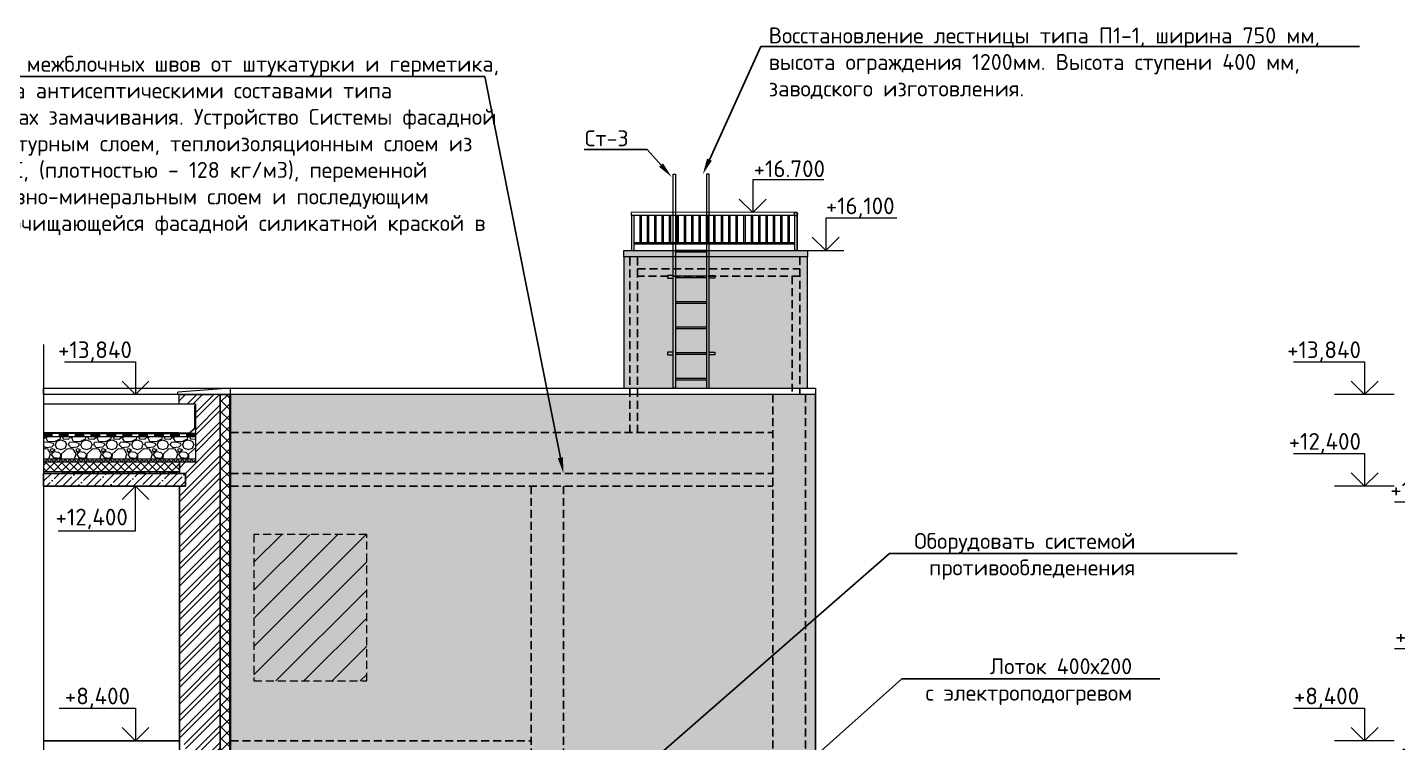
# Model space of a CAD drawing. Header units: millimetres. Extents: x -136099598 to 9192475, y 0 to 779331.
# Drawn here: x 124675 to 146195, y 296922 to 308159 of the extents above; entities that cross this region are included whole.
import ezdxf
from ezdxf import colors
from ezdxf.entities.mleader import LeaderData, LeaderLine
from ezdxf.math import Vec2, Vec3

# ---------------------------------------------------------------- set-up
doc = ezdxf.new("R2010")
doc.units = ezdxf.units.MM
doc.header["$MEASUREMENT"] = 0
doc.linetypes.add('01_base$0$DASHED2', pattern=[0.375, 0.25, -0.125])
doc.linetypes.add('ADSK_Невидимые', pattern=[5, 3, -2])
doc.layers.get('0').update_dxf_attribs({"color": 250, "lineweight": 9})
doc.layers.get('Defpoints').update_dxf_attribs({"color": 8})
for name, color, linetype, lineweight in [('24_Фасад_разрез_тонкая', 7, 'Continuous', 9), ('_Фасад', 7, 'Continuous', 9), ('АР-Выноски', 5, 'Continuous', 5), ('АР.РД_Выноски', 174, 'Continuous', 9), ('Ограждение', 250, 'Continuous', 9), ('пунктир', 251, 'Continuous', 13), ('СТЕНЫ кирпич ЛИДЕР', 250, 'Continuous', 15), ('Фасад_тонкие', 7, 'Continuous', 5), ('фасады', 7, 'Continuous', 9), ('Штриховка', 7, 'Continuous', 5), ('Штриховка в сечении', 7, 'Continuous', 18)]:
    doc.layers.add(name, color=color, linetype=linetype, lineweight=lineweight)
doc.layers.add('PDF _0', color=7, linetype='Continuous')
doc.layers.add('RAL 000 80 00', color=7, linetype='Continuous', lineweight=0, true_color=0xb9b8b6)
doc.layers.add('RAL 90 10', color=7, linetype='Continuous', lineweight=0, true_color=0xf1ece1)
doc.styles.add('ICOCPEUR', font='isocpeur.ttf')
doc.styles.add('PDF ISOCPEUR', font='isocpeur.ttf')

# ---------------------------------------------------------------- blocks, each defined once
blk = doc.blocks.new('A$Cd474dfd5')
at = {"layer": 'PDF _0', "lineweight": 0}
for p, q in [((971, 11602), (36, 11602)), ((971, 9298), (36, 9298)), ((971, 7398), (36, 7398)), ((971, 5099), (36, 5099)), ((971, 3200), (36, 3200)), ((971, 900), (36, 900))]:
    blk.add_line(p, q, dxfattribs=at)
for points in [[(-612, 12112), (504, 12112), (504, 11602), (717, 11811), (504, 11602), (295, 11811)], [(-612, 9808), (504, 9808), (504, 9298), (717, 9507), (504, 9298), (295, 9507)], [(-612, 7908), (504, 7908), (504, 7398), (717, 7607), (504, 7398), (295, 7607)], [(-612, 5609), (504, 5609), (504, 5099), (717, 5308), (504, 5099), (295, 5308)], [(-612, 3710), (504, 3710), (504, 3200), (717, 3409), (504, 3200), (295, 3409)], [(-612, 1410), (504, 1410), (504, 900), (717, 1109), (504, 900), (295, 1109)]]:
    blk.add_lwpolyline(points, dxfattribs=at)
at = {"layer": 'PDF _0', "lineweight": 0, "char_height": 262.5, "attachment_point": 9, "style": 'PDF ISOCPEUR'}
for s, insert in [('+11,640', (420, 12112)), ('+9,340', (420, 9808)), ('+7,440', (341, 7908)), ('+5,140', (341, 5609)), ('+3,240', (450, 3710)), ('+0,940', (450, 1410))]:
    blk.add_mtext(s, dxfattribs=dict(at, insert=insert))
blk = doc.blocks.new('A$C41ad1aba')
at = {"layer": 'пунктир', "linetype": '01_base$0$DASHED2', "ltscale": 500}
h = blk.add_hatch(dxfattribs=at)
h.set_pattern_fill('ANSI31', color=256, scale=2500)
h.set_pattern_definition([(45, (-128730.3, -300152.77), (-220.97087, 220.97087), [])])
h.paths.add_polyline_path([(0, 0), (1771, 0), (1772, -2301), (0, -2301)])
blk.add_lwpolyline([(0, -2301), (1772, -2301), (1772, 0), (0, 0)], close=True, dxfattribs=at)
blk = doc.blocks.new('A$C8c728056')
at = {"ltscale": 150}
blk.add_lwpolyline([(0, 550), (38, 550), (38, 0), (0, 0)], close=True, dxfattribs=at)
blk.add_circle((19, 575), 25.3, dxfattribs=at)
blk = doc.blocks.new('A$C64e852b9')
for points in [[(-835, 620), (-798, 620), (-798, -2743), (-835, -2743)], [(-308, -2743), (-268, -2743), (-268, 620), (-308, 620)], [(-798, -601), (-308, -601), (-308, -581), (-798, -581)], [(-798, -1003), (-308, -1003), (-308, -983), (-798, -983)], [(-798, -1405), (-308, -1405), (-308, -1385), (-798, -1385)], [(-798, -1807), (-308, -1807), (-308, -1787), (-798, -1787)], [(-798, -2209), (-308, -2209), (-308, -2189), (-798, -2189)], [(-798, -2611), (-308, -2611), (-308, -2591), (-798, -2591)]]:
    blk.add_lwpolyline(points, close=True)
at = {"ltscale": 100}
for points in [[(-835, -973), (-925, -973), (-925, -1013), (-835, -1013), (-835, -973)], [(-268, -973), (-178, -973), (-178, -1013), (-268, -1013), (-268, -973)], [(-835, -2179), (-925, -2179), (-925, -2219), (-835, -2219), (-835, -2179)], [(-268, -2179), (-178, -2179), (-178, -2219), (-268, -2219), (-268, -2179)]]:
    blk.add_lwpolyline(points, dxfattribs=at)

msp = doc.modelspace()

# ---------------------------------------------------------------- hatches: boundary and pattern name
at = {"ltscale": 40, "true_color": 0x383e42}
h = msp.add_hatch(dxfattribs=at)
h.set_pattern_fill('ANSI32', color=250, scale=500, angle=360)
h.set_pattern_definition([(45, (-8797.1, -0.12), (-132.58252, 132.58252), []), (45, (-8708.72, -0.12), (-132.58252, 132.58252), [])])
h.paths.add_polyline_path([(127058.3, 302240.8), (127318.4, 302240.8), (127318.5, 301331.9), (127064.2, 301331.9), (127064.2, 301151.8), (127156.2, 301151.8), (127159.6, 300951.8), (127064.2, 300951.8), (127064.3, 296891.6), (127159.8, 296891.6), (127159.8, 296691.7), (127064.2, 296691.7), (127064.2, 292689), (127161.3, 292689), (127165.8, 292689), (127169.6, 292689), (127183.7, 292689), (127199.2, 292689), (127704.2, 292689), (127704.2, 302391.8), (127058.3, 302391.8)])
at = {"ltscale": 100, "transparency": 33554687}
h = msp.add_hatch(dxfattribs=at)
h.set_pattern_fill('ANSI35', color=0, scale=700)
h.set_pattern_definition([(45, (-8797.1, -0.12), (-123.74369, 123.74369), []), (45, (-8673.36, -0.12), (-123.74369, 123.74369), [218.75, -43.75, 0, -43.75])])
h.paths.add_polyline_path([(127156.2, 300951.8), (127156.2, 301151.8), (124929.4, 301151.8), (124929.4, 300951.8)])
at = {"layer": 'RAL 000 80 00'}
h = msp.add_hatch(color=256, dxfattribs=at)
h.dxf.hatch_style = 1
h.paths.add_polyline_path([(134044.3, 304652.5), (136921, 304652.5), (136924.6, 302491.8), (134044.2, 302491.8)])
at = {"layer": 'RAL 90 10', "ltscale": 100, "transparency": 33554687}
h = msp.add_hatch(color=256, dxfattribs=at)
h.dxf.hatch_style = 1
h.paths.add_polyline_path([(132404.2, 292994.1), (133253.9, 292988.9), (133254.1, 292972.6), (133254.6, 288553.8), (137054.5, 288553.8), (137054.5, 302391.9), (127864.4, 302391.9), (127864.4, 293105.2), (127950.5, 293022)])
at = {"layer": 'Штриховка', "transparency": 33554636}
h = msp.add_hatch(dxfattribs=at)
h.set_pattern_fill('ANSI37', color=256, scale=1000)
h.set_pattern_definition([(45, (-5390.18, 0.13), (-88.38835, 88.38835), []), (135, (-5390.18, 0.13), (-88.38835, -88.38835), [])])
h.paths.add_polyline_path([(127854.2, 293592.1), (127704.2, 293591.9), (127704.2, 302391.7), (127854.2, 302391.8)])
h = msp.add_hatch(dxfattribs=at)
h.set_pattern_fill('ANSI37', color=256, scale=400)
h.set_pattern_definition([(45, (-8797.11, -0.123), (-35.355339, 35.355339), []), (135, (-8797.11, -0.123), (-35.355339, -35.355339), [])])
h.paths.add_polyline_path([(124930.3, 301381.8), (124930.3, 301331.8), (127318.5, 301331.8), (127318.5, 301381.8)])
h = msp.add_hatch(dxfattribs=at)
h.set_pattern_fill('ANSI37', color=256, scale=700)
h.set_pattern_definition([(45, (-8797.11, -0.12), (-61.871843, 61.871843), []), (135, (-8797.11, -0.12), (-61.871843, -61.871843), [])])
h.paths.add_polyline_path([(124930.3, 301331.8), (124930.3, 301181.8), (127058.3, 301181.8), (127058.3, 301331.8)])
at = {"layer": 'Штриховка в сечении', "ltscale": 2, "transparency": 33554636}
h = msp.add_hatch(dxfattribs=at)
h.set_pattern_fill('GRAVEL', color=256, scale=400)
h.set_pattern_definition([(228.012788, (288, 400), (-3200, -3600), [53.8144, -5327.6352]), (184.969741, (252, 360), (4800, 400), [92.3472, -9142.3699]), (132.510447, (160, 352), (4000, -4400), [65.1152, -6446.41304]), (267.273689, (4, 252), (400, 8000), [84.0952, -8325.4232]), (292.833654, (0, 168), (-2000, 4800), [82.462, -8163.74925]), (357.273689, (32, 92), (-8000, 400), [84.0952, -8325.4232]), (37.6942405, (116, 88), (-5200, -4000), [111.2116, -11009.9394]), (72.2553284, (204, 156), (2800, 8800), [104.9952, -10394.5286]), (121.4295656, (236, 256), (-3200, 5200), [84.38, -8353.62924]), (175.236358, (192, 328), (4400, -400), [96.3328, -4720.30503]), (222.397438, (96, 336), (-4800, -4400), [124.5792, -12333.35]), (138.814075, (400, 248), (-2800, 2400), [42.5204, -4209.53793]), (171.4692344, (368, 276), (5200, -800), [80.8948, -8008.60457]), (225, (288, 288), (-4e-14, -400), [56.5684, -509.11702]), (203.19859, (260, 336), (2000, 800), [30.4632, -3015.84604]), (291.80141, (232, 324), (-400, 1200), [43.0812, -2110.9847]), (30.963757, (248, 284), (1200, 800), [69.9716, -2262.40916]), (161.56505, (308, 320), (800, -400), [50.5964, -1214.31466]), (16.38954, (0, 324), (4000, 1200), [70.88, -7017.13806]), (70.346176, (68, 344), (-1600, -4400), [59.4644, -5886.9631]), (293.19859, (308, 400), (-800, 2000), [60.926, -2985.38324]), (343.61046, (332, 344), (-4000, 1200), [70.88, -7017.13806]), (339.443955, (0, 76), (-2000, 800), [68.352, -3349.2495]), (294.775141, (64, 52), (-2000, 4400), [57.2712, -5669.85723]), (66.80141, (312, 0), (800, 2000), [60.926, -2985.38324]), (17.354025, (336, 56), (-5200, -1600), [67.0524, -6638.16945]), (69.443955, (116, 0), (-800, -2000), [34.176, -3383.4255]), (101.309932, (288, 0), (-400, 1600), [20.396, -2019.2118]), (165.963757, (284, 20), (1200, -400), [82.462, -1566.78025]), (186.009006, (204, 40), (4000, 400), [76.42, -7565.56927]), (303.690068, (248, 248), (-400, 800), [57.6888, -1384.5317]), (353.1572266, (280, 200), (6800, -800), [100.7176, -9971.02505]), (60.945396, (380, 188), (-1600, -2800), [41.1824, -4077.06966]), (90, (400, 224), (-400, 400), [24, -376]), (120.256437, (196, 52), (1600, -2800), [55.5696, -5501.408]), (48.012788, (168, 100), (3200, 3600), [107.6288, -5273.8208]), (0, (240, 180), (400, 400), [104, -296]), (325.3048465, (344, 180), (4000, -2800), [63.2456, -6261.3097]), (254.054604, (396, 144), (-400, -1600), [58.2408, -2853.80316]), (207.6459754, (380, 88), (-7600, -4000), [94.826, -9387.78967]), (175.426079, (296, 44), (-5200, 400), [100.3196, -9931.62936])])
h.paths.add_polyline_path([(124930.3, 301729.1), (124930.3, 301381.8), (127318.5, 301381.9), (127318.5, 301729.1)])
at = {"layer": 'Штриховка в сечении', "ltscale": 3, "transparency": 33554636}
h = msp.add_hatch(dxfattribs=at)
h.set_pattern_fill('AR-SAND', color=256)
h.set_pattern_definition([(37.5, (-293424.69, 3960658.31), (-1.6000313, 48.94132373), [0, -38.608, 0, -43.18, 0, -41.275]), (7.5, (-293424.69, 3960658.31), (44.9523283, 71.68251), [0, -20.828, 0, -34.798, 0, -13.335]), (327.5, (-293455.933, 3960658.31), (79.099237, 0.14371847), [0, -12.7, 0, -45.72, 0, -59.69]), (317.5, (-293455.93, 3960658.31), (76.3556452, 22.2929323), [0, -6.35, 0, -29.972, 0, -34.29])])
h.paths.add_polyline_path([(125196.4, 301181.8), (125196.4, 301151.8), (127058.3, 301151.8), (127058.3, 301181.8)])

# ---------------------------------------------------------------- linework, layer by layer
at = {"ltscale": 150}
for p, q in [((136763.3, 305202.4, -1.1), (136763.3, 305253, -1.1)), ((136932.2, 304652.5, -1), (137495.7, 304652.5, -1)), ((127058.3, 302240.8), (127058.6, 302391.8)), ((127058.3, 302240.8), (124930.3, 302240.8)), ((127318.4, 302240.8), (127058.3, 302240.8)), ((127318.5, 301331.9), (127318.4, 302240.8))]:
    msp.add_line(p, q, dxfattribs=at)
at = {"color": 18, "linetype": 'ADSK_Невидимые', "lineweight": 30, "ltscale": 50, "true_color": 0x000000}
msp.add_line((127318.5, 301753.2), (124929.4, 301753.2), dxfattribs=at)
at = {"ltscale": 150}
msp.add_circle((136744.7, 305227.7, -1.1), 25.3, dxfattribs=at)
at = {"layer": '24_Фасад_разрез_тонкая', "lineweight": 30}
msp.add_lwpolyline([(125455.2, 301781.8), (127220.3, 301781.8), (127308.5, 301867), (127308.5, 302220)], dxfattribs=at)
at = {"layer": '24_Фасад_разрез_тонкая'}
for points in [[(124929.4, 301791.8), (127048.3, 301791.8)], [(124929.4, 301781.8), (127318.4, 301781.8)], [(124929.4, 301731.8), (127318.5, 301731.8)], [(124929.7, 301729.1), (127318.5, 301729.1)], [(124929.4, 301381.8), (127318.5, 301381.9)], [(124929.4, 301181.8), (127058.3, 301181.8)], [(124929.4, 301151.8), (127058.3, 301151.8)]]:
    msp.add_lwpolyline(points, dxfattribs=at)
at = {"layer": '24_Фасад_разрез_тонкая', "lineweight": 9}
msp.add_lwpolyline([(124929.4, 301331.8), (127058.3, 301331.8)], dxfattribs=at)
at = {"layer": '_Фасад', "lineweight": 0}
for p, q in [((126838.5, 302391.9), (125903.5, 302391.9)), ((146141.2, 302392), (145206.2, 302392)), ((125387.2, 301792), (126322.2, 301792)), ((146141.2, 300952), (145206.2, 300952)), ((126838.5, 296951.9), (125903.5, 296951.9)), ((146141.2, 296952), (145206.2, 296952))]:
    msp.add_line(p, q, dxfattribs=at)
at = {"layer": 'Defpoints', "color": 2, "linetype": '01_base$0$DASHED2', "ltscale": 500}
for p, q in [((134137.1, 301792), (134137.1, 304552.5)), ((134257.1, 301792, 0), (134257.1, 304552.5)), ((136804.4, 304552.5, 0), (136804.4, 302391.9, 0)), ((136684.4, 304248.8), (136684.4, 302391.9, 0)), ((136384.3, 302392), (136384.3, 287080.1)), ((136894.5, 302392), (136894.5, 287082.7)), ((127864.4, 301792), (136384.3, 301792)), ((127864.4, 301152), (136384.3, 301152)), ((127864.4, 300952), (136384.3, 300952)), ((132584.4, 300952), (132584.4, 293029.8, 0)), ((133094.4, 300952), (133094.4, 293655.7)), ((127864.4, 296952), (132584.4, 296952))]:
    msp.add_line(p, q, dxfattribs=at)
at = {"layer": 'Defpoints', "color": 2, "linetype": '01_base$0$DASHED2', "ltscale": 500, "elevation": 0}
msp.add_lwpolyline([(134257.1, 304367.2), (136804.6, 304367.1), (136804.6, 304248.8), (134257.1, 304248.8)], close=True, dxfattribs=at)
at = {"layer": 'Ограждение'}
for points, elevation in [([(136763.3, 305252.9), (134165.2, 305253.5)], -1.1), ([(134165.2, 305202.4), (134165.2, 305252.4)], 1.2), ([(136763.3, 305202.4), (134165.2, 305202.4)], -1.1), ([(134203.2, 304652.5), (134203.2, 305202.4), (134165.2, 305202.4), (134165.2, 304652.5), (134203.2, 304652.5)], 1.2), ([(134297.8, 304777.6), (134297.8, 305202.4)], -1.1), ([(134313.8, 305202.4), (134313.8, 304777.6), (134313.8, 304777.6)], -1.1), ([(134413.8, 304777.6), (134413.8, 305202.4)], -1.1), ([(134429.8, 305202.4), (134429.8, 304777.6), (134429.8, 304777.6)], -1.1), ([(134529.8, 304777.6), (134529.8, 305202.4)], -1.1), ([(134545.8, 305202.4), (134545.8, 304777.6), (134545.8, 304777.6)], -1.1), ([(134645.8, 304777.6), (134645.8, 305202.4)], -1.1), ([(134661.8, 305202.4), (134661.8, 304777.6), (134661.8, 304777.6)], -1.1), ([(134761.8, 304777.6), (134761.8, 305202.4)], -1.1), ([(134777.8, 305202.4), (134777.8, 304777.6), (134777.8, 304777.6)], -1.1), ([(134877.8, 304777.6), (134877.8, 305202.4)], -1.1), ([(134893.8, 305202.4), (134893.8, 304777.6), (134893.8, 304777.6)], -1.1), ([(134993.8, 304777.6), (134993.8, 305202.4)], -1.1), ([(135009.8, 305202.4), (135009.8, 304777.6), (135009.8, 304777.6)], -1.1), ([(135109.8, 304777.6), (135109.8, 305202.4)], -1.1), ([(135125.8, 305202.4), (135125.8, 304777.6), (135125.8, 304777.6)], -1.1), ([(135225.8, 304777.6), (135225.8, 305202.4)], -1.1), ([(135241.8, 305202.4), (135241.8, 304777.6), (135241.8, 304777.6)], -1.1), ([(135341.8, 304777.6), (135341.8, 305202.4)], -1.1), ([(135357.8, 305202.4), (135357.8, 304777.6), (135357.8, 304777.6)], -1.1), ([(135457.8, 304777.6), (135457.8, 305202.4)], -1.1), ([(135473.8, 305202.4), (135473.8, 304777.6), (135473.8, 304777.6)], -1.1), ([(135573.8, 304777.6), (135573.8, 305202.4)], -1.1), ([(135589.8, 305202.4), (135589.8, 304777.6), (135589.8, 304777.6)], -1.1), ([(135689.8, 304777.6), (135689.8, 305202.4)], -1.1), ([(135705.8, 305202.4), (135705.8, 304777.6), (135705.8, 304777.6)], -1.1), ([(135805.8, 304777.6), (135805.8, 305202.4)], -1.1), ([(135821.8, 305202.4), (135821.8, 304777.6), (135821.8, 304777.6)], -1.1), ([(135929.4, 304778.1), (135929.4, 305203)], -1.1), ([(135945.4, 305203), (135945.4, 304778.1), (135945.4, 304778.1)], -1.1), ([(136045.4, 304778.1), (136045.4, 305203)], -1.1), ([(136061.4, 305203), (136061.4, 304778.1), (136061.4, 304778.1)], -1.1), ([(136161.4, 304778.1), (136161.4, 305203)], -1.1), ([(136177.4, 305203), (136177.4, 304778.1), (136177.4, 304778.1)], -1.1), ([(136277.4, 304778.1), (136277.4, 305203)], -1.1), ([(136293.4, 305203), (136293.4, 304778.1), (136293.4, 304778.1)], -1.1), ([(136393.4, 304777.6), (136393.4, 305202.4)], -1.1), ([(136409.4, 305202.4), (136409.4, 304777.6), (136409.4, 304777.6)], -1.1), ([(136509.4, 304777.6), (136509.4, 305202.4)], -1.1), ([(136525.4, 305202.4), (136525.4, 304777.6), (136525.4, 304777.6)], -1.1), ([(136625.4, 304777), (136625.4, 305201.9)], -1.1), ([(136641.4, 305201.9), (136641.4, 304777), (136641.4, 304777)], -1.1), ([(136763.3, 304652.5), (136763.3, 305202.4), (136725.3, 305202.4), (136725.3, 304652.5), (136763.3, 304652.5)], -1.1), ([(136725.3, 304752.4), (134203.2, 304752.4), (134203.2, 304777.4), (136725.3, 304777.4)], -1.1)]:
    msp.add_lwpolyline(points, dxfattribs=dict(at, elevation=elevation))
at = {"layer": 'СТЕНЫ кирпич ЛИДЕР', "lineweight": 25, "ltscale": 100}
for p, q in [((127568.6, 302391.8), (127058.3, 302391.8)), ((137054.8, 287221), (137054.5, 302392)), ((127064.2, 301331.8), (127064.2, 301151.8)), ((127064.2, 301331.8), (127064.2, 301151.8)), ((124929.4, 301151.8), (127156.2, 301151.8)), ((124929.4, 300951.8), (127058.3, 300951.8)), ((127064.2, 300951.8), (127064.2, 292691.6)), ((127064.2, 296952), (124927.6, 296952))]:
    msp.add_line(p, q, dxfattribs=at)
for points in [[(127864.4, 292692), (127864.4, 302392), (127704.2, 302392), (127704.2, 292692), (127704.2, 292692)], [(127864.4, 292692), (127864.4, 302392), (127854.2, 302392), (127854.2, 293591.9)]]:
    msp.add_lwpolyline(points, dxfattribs=at)
msp.add_lwpolyline([(124929.4, 300951.8), (127156.2, 300951.8), (127156.2, 301151.8), (124929.4, 301151.8)], close=True, dxfattribs=at)
at = {"layer": 'Фасад_тонкие'}
for p, q in [((127864.4, 302491.8), (127038.2, 302427)), ((127038.2, 302391.8), (127038.2, 302427)), ((127864.4, 302391.8), (127038.2, 302391.8)), ((127864.4, 302391.8), (127864.4, 302491.8))]:
    msp.add_line(p, q, dxfattribs=at)
at = {"layer": 'Фасад_тонкие', "lineweight": 0, "elevation": -1.1}
msp.add_lwpolyline([(137183.3, 305763), (136067.6, 305763), (136067.6, 305253.1), (135854.2, 305462), (136067.6, 305253.1), (136276.5, 305462)], dxfattribs=at)
at = {"layer": 'Фасад_тонкие', "lineweight": 0}
for points in [[(138329.7, 305162.7), (137214, 305162.5), (137214, 304652.5), (137000.6, 304861.4), (137214, 304652.5), (137422.9, 304861.4)], [(125255.3, 302901.8), (126371, 302901.8), (126371, 302391.9), (126584.4, 302600.8), (126371, 302391.9), (126162.1, 302600.8)], [(144558, 302901.9), (145673.7, 302901.9), (145673.7, 302392), (145887.1, 302600.9), (145673.7, 302392), (145464.8, 302600.9)], [(144558, 301461.9), (145673.7, 301461.9), (145673.7, 300952), (145887.1, 301160.9), (145673.7, 300952), (145464.8, 301160.9)], [(125158.3, 300248.8), (126371, 300248.8), (126371, 300951.8), (126584.4, 300742.9), (126371, 300951.8), (126162.1, 300742.9)], [(125171.6, 297461.8), (126371, 297461.8), (126371, 296951.9), (126584.4, 297160.8), (126371, 296951.9), (126162.1, 297160.8)], [(144558, 297461.9), (145673.7, 297461.9), (145673.7, 296952), (145887.1, 297160.9), (145673.7, 296952), (145464.8, 297160.9)]]:
    msp.add_lwpolyline(points, dxfattribs=at)
at = {"layer": 'фасады', "ltscale": 150}
for points in [[(134044.2, 302491.8), (136924.4, 302491.8), (136924.6, 304552.5), (134044.5, 304552.5)], [(124930, 302491.8), (137054.5, 302491.8), (137054.5, 302391.9), (124930, 302391.8)]]:
    msp.add_lwpolyline(points, close=True, dxfattribs=at)
at = {"layer": 'фасады', "ltscale": 150, "elevation": 0}
msp.add_lwpolyline([(134044.3, 304652.5), (136924.5, 304652.5), (136924.5, 304552.5), (134044.3, 304552.5)], close=True, dxfattribs=at)
at = {"layer": 'фасады', "ltscale": 150}
for points in [[(124930.3, 303177.4), (124930.3, 295884.3), (124767.6, 295884.3), (125092.5, 295575.4), (124930.3, 295575.4), (124927.9, 285458.7)], [(127064.2, 301151.8), (127064.2, 301331.8), (127318.5, 301331.9)]]:
    msp.add_lwpolyline(points, dxfattribs=at)

# ---------------------------------------------------------------- block references
at = {"ltscale": 150}
for name, p in [('A$C64e852b9', (135650.7, 305233.5, -1)), ('A$C8c728056', (136725.7, 304652.5, -1.1)), ('A$Cd474dfd5', (146758.2, 288593.6))]:
    msp.add_blockref(name, p, dxfattribs=at)
at = {"layer": 'Defpoints', "color": 2, "linetype": '01_base$0$DASHED2', "ltscale": 500}
msp.add_blockref('A$C41ad1aba', (128232.3, 300192.8, -1.2), dxfattribs=at)

# ---------------------------------------------------------------- texts
at = {"layer": 'PDF _0', "color": 18, "lineweight": 0, "true_color": 0x000000, "char_height": 262.49, "style": 'PDF ISOCPEUR'}
for s, insert, attachment_point in [('+16.700', (136081, 305806.9), 7), ('+16,100', (137214, 305162.5), 7), ('+13,840', (126316.9, 302901.8), 9), ('+13,840', (145619.6, 302901.9), 9), ('+12,400', (145619.6, 301461.9), 9), ('+12,400', (126252.6, 300597), 3), ('+8,400', (126287.1, 297461.8), 9), ('+8,400', (145589.8, 297461.9), 9)]:
    msp.add_mtext(s, dxfattribs=dict(at, insert=insert, attachment_point=attachment_point))

# ---------------------------------------------------------------- leaders
at = {"layer": 'АР-Выноски'}
ml = msp.add_multileader_mtext('Standard', dxfattribs=at)
ml.set_content('Восстановление лестницы типа П1-1, ширина 750 мм, высота ограждения 1200мм. Высота ступени 400 мм, заводского изготовления.', color=256, style='ICOCPEUR')
ml.set_leader_properties()
ml.build(insert=Vec2(0, 0))
ml.multileader.update_dxf_attribs({"text_left_attachment_type": 6, "text_right_attachment_type": 6, "dogleg_length": 100, "arrow_head_size": 250})
ctx = ml.context
ctx.base_point, ctx.char_height, ctx.arrow_head_size, ctx.landing_gap_size, ctx.plane_origin = Vec3(136292.4, 307857.3, 0), 250, 250, 25, Vec3(145228.1, 305932.1, 0)
ctx.left_attachment, ctx.right_attachment = 6, 6
notes = []
notes.append((ctx, [(1, (1, 1, 0), (136192.4, 307857.3, 0), (1, 0), 100, [(0, [(135283.3, 305853, 0)], 0, [])])]))
ctx.mtext.insert, ctx.mtext.width, ctx.mtext.defined_height, ctx.mtext.flow_direction = Vec3(136317.4, 308157.3, 0), 9186.444, 5775.2, 5
ml = msp.add_multileader_mtext('Standard', dxfattribs=at)
ml.set_content('\\A1;Ст-3', color=256, style='ICOCPEUR')
ml.set_leader_properties()
ml.build(insert=Vec2(0, 0))
ml.multileader.update_dxf_attribs({"text_left_attachment_type": 6, "text_right_attachment_type": 6, "dogleg_length": 100, "arrow_head_size": 250})
ctx = ml.context
ctx.base_point, ctx.char_height, ctx.arrow_head_size, ctx.landing_gap_size, ctx.plane_origin = Vec3(133403.5, 306241.5, -1), 250, 250, 25, Vec3(130134, 305203.6, -1)
ctx.left_attachment, ctx.right_attachment = 6, 6
notes.append((ctx, [(0, (1, 1, 0), (134408.2, 306241.5, -1), (-1, 0), 254.7, [(0, [(134793.1, 305808.7, -1)], 0, [])])]))
ctx.mtext.insert, ctx.mtext.width, ctx.mtext.flow_direction = Vec3(133428.5, 306541.5, -1), 4074.825, 5
ml = msp.add_multileader_mtext('Standard', dxfattribs=at)
ml.set_content('Оборудовать системой противообледенения ', color=256, style='ICOCPEUR')
ml.set_leader_properties()
ml.build(insert=Vec2(0, 0))
ml.multileader.update_dxf_attribs({"text_left_attachment_type": 6, "text_right_attachment_type": 6, "dogleg_length": 289.2, "arrow_head_size": 250})
ctx = ml.context
ctx.base_point, ctx.char_height, ctx.arrow_head_size, ctx.landing_gap_size, ctx.plane_origin = Vec3(138501.4, 299890.5), 250, 250, 25, Vec3(145964.6, 297196.7)
ctx.left_attachment, ctx.right_attachment, ctx.text_align_type = 6, 6, 2
notes.append((ctx, [(0, (1, 1, 0), (138212.2, 299890.5), (1, 0), 289.2, [(0, [(130350.4, 293029.8)], 0, [])])]))
ctx.mtext.insert, ctx.mtext.width, ctx.mtext.alignment, ctx.mtext.flow_direction = Vec3(142076.4, 300215.5), 5095.75, 3, 5
ml = msp.add_multileader_mtext('Standard', dxfattribs=at)
ml.set_content('\\A1;Лоток 400х200\\Pс электроподогревом ', color=256, style='ICOCPEUR')
ml.set_leader_properties()
ml.build(insert=Vec2(0, 0))
ml.multileader.update_dxf_attribs({"text_left_attachment_type": 6, "text_right_attachment_type": 6, "dogleg_length": 100, "arrow_head_size": 250})
ctx = ml.context
ctx.base_point, ctx.char_height, ctx.arrow_head_size, ctx.landing_gap_size, ctx.plane_origin, ctx.plane_x_axis, ctx.plane_y_axis = Vec3(138699.7, 297921.9, 0), 250, 250, 25, Vec3(140712.5, 280523, 0), Vec3(1, -0.0000456), Vec3(0.0000456, 1)
ctx.left_attachment, ctx.right_attachment, ctx.text_align_type = 6, 6, 2
notes.append((ctx, [(1, (1, 1, 0), (138410.4, 297921.9, 0), (1, -0.0000456), 289.2, [(1, [(132994.5, 293102.7, 0)], 0, [])])]))
ctx.mtext.insert, ctx.mtext.text_direction, ctx.mtext.rotation, ctx.mtext.width, ctx.mtext.defined_height, ctx.mtext.alignment, ctx.mtext.flow_direction = Vec3(142024.7, 298246.7, 0), Vec3(1, -0.0000456), 6.2831397, 6612.832, 1096.4, 3, 5
at = {"layer": 'АР.РД_Выноски'}
ml = msp.add_multileader_mtext('Standard', dxfattribs=at)
ml.set_content('\\A1;Очистка фасада от окрасочного слоя, очистка межблочных швов от штукатурки и герметика, заделка трещин. Локальная обработка фасада антисептическими составами типа Картоцид-компаунд. Просушка стен на участках замачивания. Устройство Системы фасадной композиционная "Vetonit" c наружным штукатурным слоем, теплоизоляционным слоем из минераловатных плит Rockwool Фасад БАТТС, (плотностью - 128 кг/м3), переменной толщиной - 100-200 мм (в 1 слой), декоративно-минеральным слоем и последующим окрашиванием высокопаропроницаемой самоочищающейся фасадной силикатной краской в 2 слоя по подготовленной поверхности. ', color=256, style='ICOCPEUR')
ml.set_leader_properties(color=256)
ml.build(insert=Vec2(0, 0))
ml.multileader.update_dxf_attribs({"text_left_attachment_type": 6, "text_right_attachment_type": 6, "dogleg_length": 100, "arrow_head_size": 250})
ctx = ml.context
ctx.base_point, ctx.char_height, ctx.arrow_head_size, ctx.landing_gap_size, ctx.plane_origin = Vec3(117294.5, 307386.8), 250, 250, 25, Vec3(131739.4, 305769.6)
ctx.left_attachment, ctx.right_attachment = 6, 6
notes.append((ctx, [(0, (1, 1, 0), (131857, 307386.8), (-1, 0), 100, [(0, [(133094.4, 301152)], 0, [])])]))
ctx.mtext.insert, ctx.mtext.width, ctx.mtext.flow_direction = Vec3(117319.5, 307711.8), 14727.298, 5
for ctx, leaders in notes:
    for number, flags, end, landing, length, lines in leaders:
        leader = LeaderData()
        leader.index, (leader.has_last_leader_line, leader.has_dogleg_vector, leader.attachment_direction) = number, flags
        leader.last_leader_point, leader.dogleg_vector, leader.dogleg_length = Vec3(end), Vec3(landing), length
        for number, points, colour, breaks in lines:
            line = LeaderLine()
            line.index, line.vertices, line.color, line.breaks = number, Vec3.list(points), colors.encode_raw_color(colour), breaks
            leader.lines.append(line)
        ctx.leaders.append(leader)

doc.saveas('drawing.dxf')
